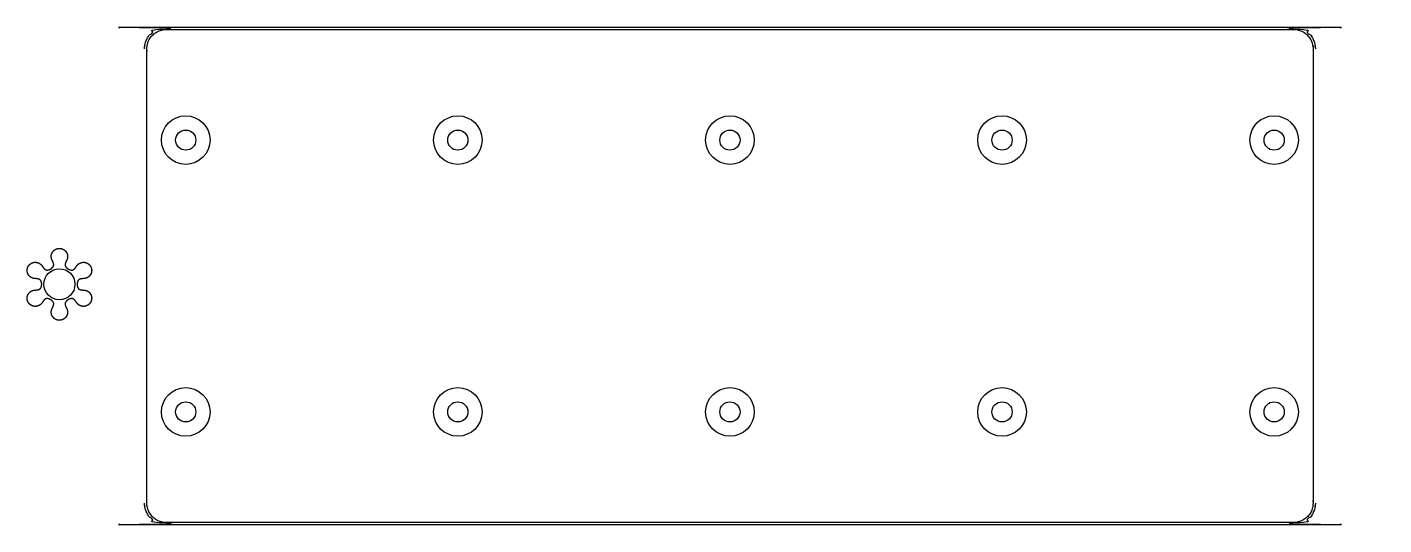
# Model space of a CAD drawing. Header units: millimetres. Extents: x -31 to 343, y -64 to 64.
# Drawn here: x -30.8 to 318.2, y -64.1 to 64.1 of the extents above; entities that cross this region are included whole.
import ezdxf

# ---------------------------------------------------------------- set-up
doc = ezdxf.new("R2010")
doc.units = ezdxf.units.MM
doc.header["$MEASUREMENT"] = 0
doc.layers.add('Default', color=18, linetype='Continuous', true_color=0x000000)

msp = doc.modelspace()

# ---------------------------------------------------------------- linework, layer by layer
at = {"layer": 'Default'}
for centre, radius in [((10, 35), 6.25), ((80, 35), 6.25), ((150, 35), 6.25), ((220, 35), 6.25), ((290, 35), 6.25), ((10, 35), 2.6), ((80, 35), 2.6), ((150, 35), 2.6), ((220, 35), 2.6), ((290, 35), 2.6), ((-22.5, -2.14), 4), ((10, -35), 6.25), ((80, -35), 6.25), ((150, -35), 6.25), ((220, -35), 6.25), ((290, -35), 6.25), ((10, -35), 2.6), ((80, -35), 2.6), ((150, -35), 2.6), ((220, -35), 2.6), ((290, -35), 2.6)]:
    msp.add_circle(centre, radius, dxfattribs=at)
for points, weights, degree, knots in [([(-0.6, 58.5), (-0.6, 64.1), (5, 64.1), (150, 64.1), (295, 64.1), (300.6, 64.1), (300.6, 58.5)], [1, 0.707106781187, 1, 1, 1, 0.707106781187, 1], 2, [-18.592919, -18.592919, -18.592919, -9.796459, -9.796459, -8.796459, -8.796459, 0, 0, 0]), ([(0, -58.5), (0, -63.5), (5, -63.5), (150, -63.5), (295, -63.5), (300, -63.5), (300, -58.5), (300, 0), (300, 58.5), (300, 63.5), (295, 63.5), (150, 63.5), (5, 63.5), (0, 63.5), (0, 58.5), (0, 0), (0, -58.5)], [1, 0.707106781187, 1, 1, 1, 0.707106781187, 1, 1, 1, 0.707106781187, 1, 1, 1, 0.707106781187, 1, 1, 1], 2, [0, 0, 0, 7.853982, 7.853982, 297.853982, 297.853982, 305.707963, 305.707963, 422.707963, 422.707963, 430.561945, 430.561945, 720.561945, 720.561945, 728.415927, 728.415927, 845.415927, 845.415927, 845.415927]), ([(-24.47, -8.59), (-24.61, -8.97), (-24.66, -9.38), (-24.61, -9.79), (-24.45, -10.18), (-24.22, -10.51), (-23.99, -10.84), (-23.68, -11.12), (-23.31, -11.31), (-22.91, -11.41), (-22.5, -11.41), (-22.09, -11.41), (-21.69, -11.31), (-21.32, -11.12), (-21.01, -10.84), (-20.78, -10.51), (-20.55, -10.18), (-20.39, -9.79), (-20.34, -9.38), (-20.39, -8.97), (-20.53, -8.59), (-20.67, -8.2), (-20.9, -7.85), (-21.23, -7.25), (-21.05, -6.87), (-20.78, -6.56), (-20.59, -6.33), (-20.37, -6.14), (-20.11, -5.99), (-19.83, -5.89), (-19.54, -5.84), (-19.13, -5.77), (-18.71, -5.79), (-18.36, -6.38), (-18.17, -6.76), (-17.91, -7.08), (-17.65, -7.39), (-17.31, -7.63), (-16.93, -7.79), (-16.52, -7.85), (-16.11, -7.82), (-15.71, -7.78), (-15.32, -7.65), (-14.97, -7.43), (-14.68, -7.13), (-14.48, -6.78), (-14.28, -6.42), (-14.16, -6.03), (-14.14, -5.61), (-14.22, -5.21), (-14.39, -4.84), (-14.57, -4.47), (-14.82, -4.15), (-15.15, -3.89), (-15.53, -3.73), (-15.93, -3.66), (-16.34, -3.59), (-16.76, -3.61), (-17.45, -3.6), (-17.68, -3.25), (-17.82, -2.86), (-17.92, -2.59), (-17.97, -2.29), (-17.97, -2), (-17.92, -1.7), (-17.82, -1.43), (-17.68, -1.04), (-17.45, -0.69), (-16.76, -0.68), (-16.34, -0.7), (-15.93, -0.63), (-15.53, -0.56), (-15.15, -0.4), (-14.82, -0.14), (-14.57, 0.18), (-14.39, 0.55), (-14.22, 0.92), (-14.14, 1.32), (-14.16, 1.74), (-14.28, 2.13), (-14.48, 2.49), (-14.68, 2.84), (-14.97, 3.14), (-15.32, 3.36), (-15.71, 3.49), (-16.11, 3.53), (-16.52, 3.56), (-16.93, 3.5), (-17.31, 3.34), (-17.65, 3.1), (-17.91, 2.79), (-18.17, 2.47), (-18.36, 2.09), (-18.71, 1.51), (-19.13, 1.48), (-19.54, 1.55), (-19.83, 1.6), (-20.11, 1.7), (-20.37, 1.85), (-20.59, 2.04), (-20.78, 2.27), (-21.05, 2.58), (-21.23, 2.96), (-20.9, 3.56), (-20.67, 3.91), (-20.53, 4.3), (-20.39, 4.68), (-20.34, 5.09), (-20.39, 5.5), (-20.55, 5.89), (-20.78, 6.22), (-21.01, 6.56), (-21.32, 6.83), (-21.69, 7.02), (-22.09, 7.12), (-22.5, 7.12), (-22.91, 7.12), (-23.31, 7.02), (-23.68, 6.83), (-23.99, 6.56), (-24.22, 6.22), (-24.45, 5.89), (-24.61, 5.5), (-24.66, 5.09), (-24.61, 4.68), (-24.47, 4.3), (-24.33, 3.91), (-24.1, 3.56), (-23.77, 2.96), (-23.95, 2.58), (-24.22, 2.27), (-24.41, 2.04), (-24.63, 1.85), (-24.89, 1.7), (-25.17, 1.6), (-25.46, 1.55), (-25.87, 1.48), (-26.29, 1.51), (-26.64, 2.09), (-26.83, 2.47), (-27.09, 2.79), (-27.35, 3.1), (-27.69, 3.34), (-28.07, 3.5), (-28.48, 3.56), (-28.89, 3.53), (-29.29, 3.49), (-29.68, 3.36), (-30.03, 3.14), (-30.32, 2.84), (-30.52, 2.49), (-30.72, 2.13), (-30.84, 1.74), (-30.86, 1.32), (-30.78, 0.92), (-30.61, 0.55), (-30.43, 0.18), (-30.18, -0.14), (-29.85, -0.4), (-29.47, -0.56), (-29.07, -0.63), (-28.66, -0.7), (-28.24, -0.68), (-27.55, -0.69), (-27.32, -1.04), (-27.18, -1.43), (-27.08, -1.7), (-27.03, -2), (-27.03, -2.29), (-27.08, -2.59), (-27.18, -2.86), (-27.32, -3.25), (-27.55, -3.6), (-28.24, -3.61), (-28.66, -3.59), (-29.07, -3.66), (-29.47, -3.73), (-29.85, -3.89), (-30.18, -4.15), (-30.43, -4.47), (-30.61, -4.84), (-30.78, -5.21), (-30.86, -5.61), (-30.84, -6.03), (-30.72, -6.42), (-30.52, -6.78), (-30.32, -7.13), (-30.03, -7.43), (-29.68, -7.65), (-29.29, -7.78), (-28.89, -7.82), (-28.48, -7.85), (-28.07, -7.79), (-27.69, -7.63), (-27.35, -7.39), (-27.09, -7.08), (-26.83, -6.76), (-26.64, -6.38), (-26.29, -5.79), (-25.87, -5.77), (-25.46, -5.84), (-25.17, -5.89), (-24.89, -5.99), (-24.63, -6.14), (-24.41, -6.33), (-24.22, -6.56), (-23.95, -6.87), (-23.77, -7.25), (-24.1, -7.85), (-24.33, -8.2), (-24.47, -8.59)], [1, 0.954804333271, 0.932206499907, 0.932206499907, 0.954804333271, 1, 0.954804333271, 0.932206499907, 0.932206499907, 0.954804333271, 1, 0.954804333271, 0.932206499907, 0.932206499907, 0.954804333271, 1, 0.954804333271, 0.932206499907, 0.932206499907, 0.954804333271, 1, 1, 1, 1, 1, 1, 0.975877048314, 0.963815572472, 0.963815572472, 0.975877048314, 1, 1, 1, 1, 1, 1, 0.954804333271, 0.932206499907, 0.932206499907, 0.954804333271, 1, 0.954804333271, 0.932206499907, 0.932206499907, 0.954804333271, 1, 0.954804333271, 0.932206499907, 0.932206499907, 0.954804333271, 1, 0.954804333271, 0.932206499907, 0.932206499907, 0.954804333271, 1, 1, 1, 1, 1, 1, 0.975877048314, 0.963815572472, 0.963815572472, 0.975877048314, 1, 1, 1, 1, 1, 1, 0.954804333271, 0.932206499907, 0.932206499907, 0.954804333271, 1, 0.954804333271, 0.932206499907, 0.932206499907, 0.954804333271, 1, 0.954804333271, 0.932206499907, 0.932206499907, 0.954804333271, 1, 0.954804333271, 0.932206499907, 0.932206499907, 0.954804333271, 1, 1, 1, 1, 1, 1, 0.975877048314, 0.963815572472, 0.963815572472, 0.975877048314, 1, 1, 1, 1, 1, 1, 0.954804333271, 0.932206499907, 0.932206499907, 0.954804333271, 1, 0.954804333271, 0.932206499907, 0.932206499907, 0.954804333271, 1, 0.954804333271, 0.932206499907, 0.932206499907, 0.954804333271, 1, 0.954804333271, 0.932206499907, 0.932206499907, 0.954804333271, 1, 1, 1, 1, 1, 1, 0.975877048314, 0.963815572472, 0.963815572472, 0.975877048314, 1, 1, 1, 1, 1, 1, 0.954804333271, 0.932206499907, 0.932206499907, 0.954804333271, 1, 0.954804333271, 0.932206499907, 0.932206499907, 0.954804333271, 1, 0.954804333271, 0.932206499907, 0.932206499907, 0.954804333271, 1, 0.954804333271, 0.932206499907, 0.932206499907, 0.954804333271, 1, 1, 1, 1, 1, 1, 0.975877048314, 0.963815572472, 0.963815572472, 0.975877048314, 1, 1, 1, 1, 1, 1, 0.954804333271, 0.932206499907, 0.932206499907, 0.954804333271, 1, 0.954804333271, 0.932206499907, 0.932206499907, 0.954804333271, 1, 0.954804333271, 0.932206499907, 0.932206499907, 0.954804333271, 1, 0.954804333271, 0.932206499907, 0.932206499907, 0.954804333271, 1, 1, 1, 1, 1, 1, 0.975877048314, 0.963815572472, 0.963815572472, 0.975877048314, 1, 1, 1, 1, 1, 1], 5, [3.466077, 3.466077, 3.466077, 3.466077, 3.466077, 3.466077, 5.481932, 5.481932, 5.481932, 5.481932, 5.481932, 7.497787, 7.497787, 7.497787, 7.497787, 7.497787, 9.513642, 9.513642, 9.513642, 9.513642, 9.513642, 11.529498, 11.529498, 11.529498, 11.529498, 11.529498, 12.529498, 12.529498, 12.529498, 12.529498, 12.529498, 13.995574, 13.995574, 13.995574, 13.995574, 13.995574, 14.995574, 14.995574, 14.995574, 14.995574, 14.995574, 17.01143, 17.01143, 17.01143, 17.01143, 17.01143, 19.027285, 19.027285, 19.027285, 19.027285, 19.027285, 21.04314, 21.04314, 21.04314, 21.04314, 21.04314, 23.058995, 23.058995, 23.058995, 23.058995, 23.058995, 24.058995, 24.058995, 24.058995, 24.058995, 24.058995, 25.525072, 25.525072, 25.525072, 25.525072, 25.525072, 26.525072, 26.525072, 26.525072, 26.525072, 26.525072, 28.540927, 28.540927, 28.540927, 28.540927, 28.540927, 30.556783, 30.556783, 30.556783, 30.556783, 30.556783, 32.572638, 32.572638, 32.572638, 32.572638, 32.572638, 34.588493, 34.588493, 34.588493, 34.588493, 34.588493, 35.588493, 35.588493, 35.588493, 35.588493, 35.588493, 37.05457, 37.05457, 37.05457, 37.05457, 37.05457, 38.05457, 38.05457, 38.05457, 38.05457, 38.05457, 40.070425, 40.070425, 40.070425, 40.070425, 40.070425, 42.08628, 42.08628, 42.08628, 42.08628, 42.08628, 44.102136, 44.102136, 44.102136, 44.102136, 44.102136, 46.117991, 46.117991, 46.117991, 46.117991, 46.117991, 47.117991, 47.117991, 47.117991, 47.117991, 47.117991, 48.584067, 48.584067, 48.584067, 48.584067, 48.584067, 49.584067, 49.584067, 49.584067, 49.584067, 49.584067, 51.599923, 51.599923, 51.599923, 51.599923, 51.599923, 53.615778, 53.615778, 53.615778, 53.615778, 53.615778, 55.631633, 55.631633, 55.631633, 55.631633, 55.631633, 57.647489, 57.647489, 57.647489, 57.647489, 57.647489, 58.647489, 58.647489, 58.647489, 58.647489, 58.647489, 60.113565, 60.113565, 60.113565, 60.113565, 60.113565, 61.113565, 61.113565, 61.113565, 61.113565, 61.113565, 63.12942, 63.12942, 63.12942, 63.12942, 63.12942, 65.145276, 65.145276, 65.145276, 65.145276, 65.145276, 67.161131, 67.161131, 67.161131, 67.161131, 67.161131, 69.176986, 69.176986, 69.176986, 69.176986, 69.176986, 70.176986, 70.176986, 70.176986, 70.176986, 70.176986, 71.643063, 71.643063, 71.643063, 71.643063, 71.643063, 72.643063, 72.643063, 72.643063, 72.643063, 72.643063, 72.643063]), ([(300.6, -58.5), (300.6, -64.1), (295, -64.1), (150, -64.1), (5, -64.1), (-0.6, -64.1), (-0.6, -58.5)], [1, 0.707106781187, 1, 1, 1, 0.707106781187, 1], 2, [0, 0, 0, 8.796459, 8.796459, 9.796459, 9.796459, 18.592919, 18.592919, 18.592919])]:
    msp.add_rational_spline(points, weights, degree=degree, knots=knots, dxfattribs=at)

doc.saveas('drawing.dxf')
